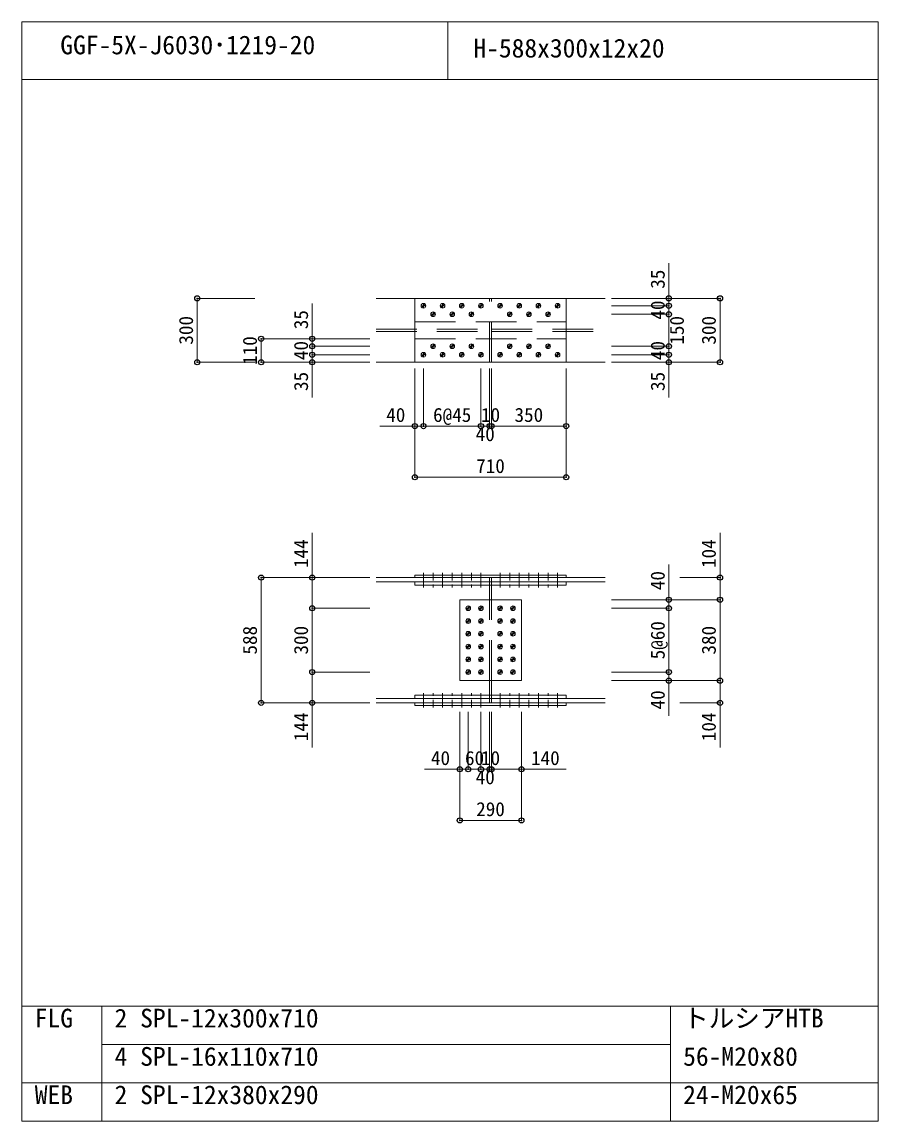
# Model space of a CAD drawing. Units: millimetres, scale not verified. Extents: x -8310 to 8310, y -4800 to 5700.
# Drawn here: x 90 to 4110, y -4800 to 360 of the extents above; entities that cross this region are included whole.
import ezdxf
from ezdxf.enums import TextEntityAlignment as Align

# ---------------------------------------------------------------- set-up
doc = ezdxf.new("R2010")
doc.units = ezdxf.units.MM
doc.header["$LTSCALE"] = 30
doc.header["$PDMODE"] = 32
doc.header["$PDSIZE"] = 24
doc.linetypes.add('DASHED1', pattern=[1.8, 1.2, -0.6])
doc.linetypes.add('USER2', pattern=[9.525, 6.35, -3.175])
doc.layers.add('0-0', color=7, linetype='Continuous')
doc.layers.add('0-2', color=7, linetype='Continuous')
for name, color, linetype, lineweight in [('0-1', 7, 'Continuous', 18), ('0-5', 7, 'Continuous', 18), ('0-6', 7, 'USER2', 18), ('0-8', 7, 'Continuous', 18), ('0-9', 7, 'Continuous', 18), ('0-A', 7, 'Continuous', 18), ('0-B', 7, 'Continuous', 18)]:
    doc.layers.add(name, color=color, linetype=linetype, lineweight=lineweight)
doc.styles.add('ＭＳ ゴシック', font='')
doc.styles.get('ＭＳ ゴシック').set_extended_font_data('MS Gothic')

msp = doc.modelspace()

# ---------------------------------------------------------------- linework, layer by layer
at = {"layer": '0-0'}
for p in [(913, -937.5), (3128, -937.5), (3368, -937.5), (3128, -972.5), (3128, -1012.5), (1213, -1127.5), (1453, -1127.5), (1453, -1162.5), (3128, -1162.5), (913, -1237.5), (1213, -1237.5), (1453, -1202.5), (1453, -1237.5), (3128, -1202.5), (3128, -1237.5), (3368, -1237.5), (1935.5, -1537.5), (1975.5, -1537.5), (2245.5, -1537.5), (2285.5, -1537.5), (2295.5, -1537.5), (2645.5, -1537.5), (1935.5, -1777.5), (2645.5, -1777.5), (1213, -2248.5), (1453, -2248.5), (3368, -2248.5), (3128, -2352.5), (3368, -2352.5), (1453, -2392.5), (3128, -2392.5), (1453, -2692.5), (3128, -2692.5), (3128, -2732.5), (3368, -2732.5), (1213, -2836.5), (1453, -2836.5), (3368, -2836.5), (2145.5, -3148.5), (2185.5, -3148.5), (2245.5, -3148.5), (2285.5, -3148.5), (2295.5, -3148.5), (2435.5, -3148.5), (2145.5, -3388.5), (2435.5, -3388.5)]:
    msp.add_point(p, dxfattribs=at)
at = {"layer": '0-1'}
for p, q in [((90, -4800), (90, 360)), ((90, 360), (4110, 360)), ((2090, 90), (2090, 360)), ((4110, -4800), (4110, 360)), ((90, 90), (4110, 90)), ((90, -4260), (4110, -4260)), ((465, -4800), (465, -4260)), ((3135, -4800), (3135, -4260)), ((465, -4440), (3135, -4440)), ((90, -4620), (4110, -4620)), ((90, -4800), (4110, -4800))]:
    msp.add_line(p, q, dxfattribs=at)
at = {"layer": '0-5'}
for p, q in [((1753, -937.5), (2285.5, -937.5)), ((1935.5, -937.5), (2645.5, -937.5)), ((1935.5, -1237.5), (1935.5, -937.5)), ((2295.5, -937.5), (2828, -937.5)), ((1753, -1237.5), (2285.5, -1237.5)), ((2295.5, -1237.5), (2828, -1237.5)), ((1753, -2248.5), (2285.5, -2248.5)), ((1935.5, -2236.5), (2645.5, -2236.5)), ((1935.5, -2248.5), (1935.5, -2236.5)), ((1935.5, -2268.5), (2645.5, -2268.5)), ((1935.5, -2284.5), (1935.5, -2268.5)), ((2295.5, -2248.5), (2828, -2248.5)), ((2295.5, -2268.5), (2295.5, -2248.5)), ((2295.5, -2268.5), (2828, -2268.5)), ((2285.5, -2352.5), (2285.5, -2284.5)), ((2295.5, -2352.5), (2295.5, -2284.5)), ((2145.5, -2352.5), (2435.5, -2352.5)), ((2145.5, -2732.5), (2145.5, -2352.5)), ((2285.5, -2800.5), (2285.5, -2732.5)), ((2295.5, -2800.5), (2295.5, -2732.5)), ((1753, -2816.5), (2285.5, -2816.5)), ((1935.5, -2800.5), (2285.5, -2800.5)), ((1935.5, -2816.5), (1935.5, -2800.5)), ((1935.5, -2816.5), (2285.5, -2816.5)), ((1935.5, -2836.5), (2285.5, -2836.5)), ((1935.5, -2848.5), (1935.5, -2836.5)), ((2285.5, -2800.5), (2645.5, -2800.5)), ((2285.5, -2816.5), (2645.5, -2816.5)), ((2285.5, -2836.5), (2645.5, -2836.5)), ((2295.5, -2836.5), (2828, -2836.5)), ((2645.5, -2816.5), (2645.5, -2800.5)), ((2645.5, -2848.5), (2645.5, -2836.5)), ((1935.5, -2848.5), (2285.5, -2848.5)), ((2285.5, -2848.5), (2645.5, -2848.5))]:
    msp.add_line(p, q, dxfattribs=at)
for points in [[(1935.5, -1237.5), (2645.5, -1237.5), (2645.5, -937.5)], [(1753, -2268.5), (2285.5, -2268.5), (2285.5, -2248.5)], [(1935.5, -2248.5), (2645.5, -2248.5), (2645.5, -2236.5)], [(1935.5, -2284.5), (2645.5, -2284.5), (2645.5, -2268.5)], [(2145.5, -2732.5), (2435.5, -2732.5), (2435.5, -2352.5)], [(1753, -2836.5), (2285.5, -2836.5), (2285.5, -2816.5)], [(2295.5, -2836.5), (2295.5, -2816.5), (2828, -2816.5)]]:
    msp.add_lwpolyline(points, dxfattribs=at)
at = {"layer": '0-6'}
for p, q in [((1935.5, -937.5), (2645.5, -937.5)), ((2285.5, -1237.5), (2285.5, -937.5)), ((2295.5, -1237.5), (2295.5, -937.5)), ((1753, -1081.5), (2285.5, -1081.5)), ((1935.5, -1047.5), (2645.5, -1047.5)), ((2295.5, -1081.5), (2828, -1081.5)), ((1753, -1093.5), (2285.5, -1093.5)), ((1935.5, -1127.5), (2645.5, -1127.5)), ((2295.5, -1093.5), (2828, -1093.5)), ((1935.5, -1237.5), (2645.5, -1237.5)), ((2285.5, -2284.5), (2285.5, -2268.5)), ((2295.5, -2284.5), (2295.5, -2268.5)), ((2285.5, -2732.5), (2285.5, -2352.5)), ((2295.5, -2732.5), (2295.5, -2352.5)), ((2285.5, -2816.5), (2285.5, -2800.5)), ((2295.5, -2816.5), (2295.5, -2800.5))]:
    msp.add_line(p, q, dxfattribs=at)
at = {"layer": '0-8'}
for p, q in [((1964.5, -972.5), (1986.5, -972.5)), ((1966.17, -981.84), (1984.83, -963.17)), ((1975.5, -983.5), (1975.5, -961.5)), ((2054.5, -972.5), (2076.5, -972.5)), ((2056.17, -981.84), (2074.83, -963.17)), ((2065.5, -983.5), (2065.5, -961.5)), ((2144.5, -972.5), (2166.5, -972.5)), ((2146.17, -981.84), (2164.83, -963.17)), ((2155.5, -983.5), (2155.5, -961.5)), ((2234.5, -972.5), (2256.5, -972.5)), ((2236.17, -981.84), (2254.83, -963.17)), ((2245.5, -983.5), (2245.5, -961.5)), ((2324.5, -972.5), (2346.5, -972.5)), ((2326.17, -981.84), (2344.83, -963.17)), ((2335.5, -983.5), (2335.5, -961.5)), ((2414.5, -972.5), (2436.5, -972.5)), ((2416.17, -981.84), (2434.83, -963.17)), ((2425.5, -983.5), (2425.5, -961.5)), ((2504.5, -972.5), (2526.5, -972.5)), ((2506.17, -981.84), (2524.83, -963.17)), ((2515.5, -983.5), (2515.5, -961.5)), ((2594.5, -972.5), (2616.5, -972.5)), ((2596.17, -981.84), (2614.83, -963.17)), ((2605.5, -983.5), (2605.5, -961.5)), ((2009.5, -1012.5), (2031.5, -1012.5)), ((2011.17, -1021.83), (2029.83, -1003.17)), ((2020.5, -1023.5), (2020.5, -1001.5)), ((2099.5, -1012.5), (2121.5, -1012.5)), ((2101.17, -1021.83), (2119.83, -1003.17)), ((2110.5, -1023.5), (2110.5, -1001.5)), ((2189.5, -1012.5), (2211.5, -1012.5)), ((2191.17, -1021.83), (2209.83, -1003.17)), ((2200.5, -1023.5), (2200.5, -1001.5)), ((2369.5, -1012.5), (2391.5, -1012.5)), ((2371.17, -1021.83), (2389.83, -1003.17)), ((2380.5, -1023.5), (2380.5, -1001.5)), ((2459.5, -1012.5), (2481.5, -1012.5)), ((2461.17, -1021.83), (2479.83, -1003.17)), ((2470.5, -1023.5), (2470.5, -1001.5)), ((2549.5, -1012.5), (2571.5, -1012.5)), ((2551.17, -1021.83), (2569.83, -1003.17)), ((2560.5, -1023.5), (2560.5, -1001.5)), ((2009.5, -1162.5), (2031.5, -1162.5)), ((2011.17, -1171.84), (2029.83, -1153.17)), ((2020.5, -1173.5), (2020.5, -1151.5)), ((2099.5, -1162.5), (2121.5, -1162.5)), ((2101.17, -1171.84), (2119.83, -1153.17)), ((2110.5, -1173.5), (2110.5, -1151.5)), ((2189.5, -1162.5), (2211.5, -1162.5)), ((2191.17, -1171.84), (2209.83, -1153.17)), ((2200.5, -1173.5), (2200.5, -1151.5)), ((2369.5, -1162.5), (2391.5, -1162.5)), ((2371.17, -1171.84), (2389.83, -1153.17)), ((2380.5, -1173.5), (2380.5, -1151.5)), ((2459.5, -1162.5), (2481.5, -1162.5)), ((2461.17, -1171.84), (2479.83, -1153.17)), ((2470.5, -1173.5), (2470.5, -1151.5)), ((2549.5, -1162.5), (2571.5, -1162.5)), ((2551.17, -1171.84), (2569.83, -1153.17)), ((2560.5, -1173.5), (2560.5, -1151.5)), ((1964.5, -1202.5), (1986.5, -1202.5)), ((1966.17, -1211.84), (1984.83, -1193.17)), ((1975.5, -1213.5), (1975.5, -1191.5)), ((2054.5, -1202.5), (2076.5, -1202.5)), ((2056.17, -1211.84), (2074.83, -1193.17)), ((2065.5, -1213.5), (2065.5, -1191.5)), ((2144.5, -1202.5), (2166.5, -1202.5)), ((2146.17, -1211.84), (2164.83, -1193.17)), ((2155.5, -1213.5), (2155.5, -1191.5)), ((2234.5, -1202.5), (2256.5, -1202.5)), ((2236.17, -1211.84), (2254.83, -1193.17)), ((2245.5, -1213.5), (2245.5, -1191.5)), ((2324.5, -1202.5), (2346.5, -1202.5)), ((2326.17, -1211.84), (2344.83, -1193.17)), ((2335.5, -1213.5), (2335.5, -1191.5)), ((2414.5, -1202.5), (2436.5, -1202.5)), ((2416.17, -1211.84), (2434.83, -1193.17)), ((2425.5, -1213.5), (2425.5, -1191.5)), ((2504.5, -1202.5), (2526.5, -1202.5)), ((2506.17, -1211.84), (2524.83, -1193.17)), ((2515.5, -1213.5), (2515.5, -1191.5)), ((2594.5, -1202.5), (2616.5, -1202.5)), ((2596.17, -1211.84), (2614.83, -1193.17)), ((2605.5, -1213.5), (2605.5, -1191.5)), ((2174.5, -2392.5), (2196.5, -2392.5)), ((2176.17, -2401.84), (2194.83, -2383.17)), ((2185.5, -2403.5), (2185.5, -2381.5)), ((2234.5, -2392.5), (2256.5, -2392.5)), ((2236.17, -2401.84), (2254.83, -2383.17)), ((2245.5, -2403.5), (2245.5, -2381.5)), ((2324.5, -2392.5), (2346.5, -2392.5)), ((2326.17, -2401.84), (2344.83, -2383.17)), ((2335.5, -2403.5), (2335.5, -2381.5)), ((2384.5, -2392.5), (2406.5, -2392.5)), ((2386.17, -2401.84), (2404.83, -2383.17)), ((2395.5, -2403.5), (2395.5, -2381.5)), ((2174.5, -2452.5), (2196.5, -2452.5)), ((2176.17, -2461.84), (2194.83, -2443.17)), ((2185.5, -2463.5), (2185.5, -2441.5)), ((2234.5, -2452.5), (2256.5, -2452.5)), ((2236.17, -2461.84), (2254.83, -2443.17)), ((2245.5, -2463.5), (2245.5, -2441.5)), ((2324.5, -2452.5), (2346.5, -2452.5)), ((2326.17, -2461.84), (2344.83, -2443.17)), ((2335.5, -2463.5), (2335.5, -2441.5)), ((2384.5, -2452.5), (2406.5, -2452.5)), ((2386.17, -2461.84), (2404.83, -2443.17)), ((2395.5, -2463.5), (2395.5, -2441.5)), ((2174.5, -2512.5), (2196.5, -2512.5)), ((2176.17, -2521.84), (2194.83, -2503.17)), ((2185.5, -2523.5), (2185.5, -2501.5)), ((2234.5, -2512.5), (2256.5, -2512.5)), ((2236.17, -2521.84), (2254.83, -2503.17)), ((2245.5, -2523.5), (2245.5, -2501.5)), ((2324.5, -2512.5), (2346.5, -2512.5)), ((2326.17, -2521.84), (2344.83, -2503.17)), ((2335.5, -2523.5), (2335.5, -2501.5)), ((2384.5, -2512.5), (2406.5, -2512.5)), ((2386.17, -2521.84), (2404.83, -2503.17)), ((2395.5, -2523.5), (2395.5, -2501.5)), ((2174.5, -2572.5), (2196.5, -2572.5)), ((2176.17, -2581.84), (2194.83, -2563.17)), ((2185.5, -2583.5), (2185.5, -2561.5)), ((2234.5, -2572.5), (2256.5, -2572.5)), ((2236.17, -2581.84), (2254.83, -2563.17)), ((2245.5, -2583.5), (2245.5, -2561.5)), ((2324.5, -2572.5), (2346.5, -2572.5)), ((2326.17, -2581.84), (2344.83, -2563.17)), ((2335.5, -2583.5), (2335.5, -2561.5)), ((2384.5, -2572.5), (2406.5, -2572.5)), ((2386.17, -2581.84), (2404.83, -2563.17)), ((2395.5, -2583.5), (2395.5, -2561.5)), ((2176.17, -2641.84), (2194.83, -2623.17)), ((2185.5, -2643.5), (2185.5, -2621.5)), ((2236.17, -2641.84), (2254.83, -2623.17)), ((2245.5, -2643.5), (2245.5, -2621.5)), ((2326.17, -2641.84), (2344.83, -2623.17)), ((2335.5, -2643.5), (2335.5, -2621.5)), ((2386.17, -2641.84), (2404.83, -2623.17)), ((2395.5, -2643.5), (2395.5, -2621.5)), ((2174.5, -2632.5), (2196.5, -2632.5)), ((2176.17, -2701.84), (2194.83, -2683.17)), ((2185.5, -2703.5), (2185.5, -2681.5)), ((2234.5, -2632.5), (2256.5, -2632.5)), ((2236.17, -2701.84), (2254.83, -2683.17)), ((2245.5, -2703.5), (2245.5, -2681.5)), ((2324.5, -2632.5), (2346.5, -2632.5)), ((2326.17, -2701.84), (2344.83, -2683.17)), ((2335.5, -2703.5), (2335.5, -2681.5)), ((2384.5, -2632.5), (2406.5, -2632.5)), ((2386.17, -2701.84), (2404.83, -2683.17)), ((2395.5, -2703.5), (2395.5, -2681.5)), ((2174.5, -2692.5), (2196.5, -2692.5)), ((2234.5, -2692.5), (2256.5, -2692.5)), ((2324.5, -2692.5), (2346.5, -2692.5)), ((2384.5, -2692.5), (2406.5, -2692.5))]:
    msp.add_line(p, q, dxfattribs=at)
at = {"layer": '0-9'}
for p, q in [((1975.5, -2226.5), (1975.5, -2294.5)), ((2065.5, -2226.5), (2065.5, -2294.5)), ((2155.5, -2226.5), (2155.5, -2294.5)), ((2245.5, -2226.5), (2245.5, -2294.5)), ((2335.5, -2226.5), (2335.5, -2294.5)), ((2425.5, -2226.5), (2425.5, -2294.5)), ((2515.5, -2226.5), (2515.5, -2294.5)), ((2605.5, -2226.5), (2605.5, -2294.5)), ((1975.5, -2858.5), (1975.5, -2790.5)), ((2065.5, -2858.5), (2065.5, -2790.5)), ((2155.5, -2858.5), (2155.5, -2790.5)), ((2245.5, -2858.5), (2245.5, -2790.5)), ((2335.5, -2858.5), (2335.5, -2790.5)), ((2425.5, -2858.5), (2425.5, -2790.5)), ((2515.5, -2858.5), (2515.5, -2790.5)), ((2605.5, -2858.5), (2605.5, -2790.5))]:
    msp.add_line(p, q, dxfattribs=at)
at = {"layer": '0-9', "linetype": 'DASHED1'}
for p, q in [((2020.5, -2226.5), (2020.5, -2294.5)), ((2110.5, -2226.5), (2110.5, -2294.5)), ((2200.5, -2226.5), (2200.5, -2294.5)), ((2380.5, -2226.5), (2380.5, -2294.5)), ((2470.5, -2226.5), (2470.5, -2294.5)), ((2560.5, -2226.5), (2560.5, -2294.5)), ((2020.5, -2858.5), (2020.5, -2790.5)), ((2110.5, -2858.5), (2110.5, -2790.5)), ((2200.5, -2858.5), (2200.5, -2790.5)), ((2380.5, -2858.5), (2380.5, -2790.5)), ((2470.5, -2858.5), (2470.5, -2790.5)), ((2560.5, -2858.5), (2560.5, -2790.5))]:
    msp.add_line(p, q, dxfattribs=at)
at = {"layer": '0-A'}
for p, q in [((1183, -937.5), (913, -937.5)), ((2858, -937.5), (3128, -937.5)), ((2858, -937.5), (3368, -937.5)), ((2858, -972.5), (3128, -972.5)), ((2858, -1012.5), (3128, -1012.5)), ((1723, -1127.5), (1213, -1127.5)), ((1723, -1127.5), (1453, -1127.5)), ((1723, -1162.5), (1453, -1162.5)), ((2858, -1162.5), (3128, -1162.5)), ((1723, -1202.5), (1453, -1202.5)), ((1453, -1402.5), (1453, -1202.5)), ((1723, -1237.5), (1453, -1237.5)), ((2858, -1202.5), (3128, -1202.5)), ((2858, -1237.5), (3128, -1237.5)), ((3128, -1402.5), (3128, -1202.5)), ((1935.5, -1267.5), (1935.5, -1537.5)), ((1935.5, -1267.5), (1935.5, -1777.5)), ((1975.5, -1267.5), (1975.5, -1537.5)), ((1975.5, -1267.5), (1975.5, -1537.5)), ((2245.5, -1267.5), (2245.5, -1537.5)), ((2245.5, -1267.5), (2245.5, -1537.5)), ((2285.5, -1267.5), (2285.5, -1537.5)), ((2285.5, -1267.5), (2285.5, -1537.5)), ((2295.5, -1267.5), (2295.5, -1537.5)), ((2295.5, -1267.5), (2295.5, -1537.5)), ((2645.5, -1267.5), (2645.5, -1537.5)), ((2645.5, -1267.5), (2645.5, -1777.5)), ((1770.5, -1537.5), (1975.5, -1537.5)), ((1975.5, -1537.5), (2245.5, -1537.5)), ((2245.5, -1537.5), (2285.5, -1537.5)), ((2285.5, -1537.5), (2295.5, -1537.5)), ((2295.5, -1537.5), (2645.5, -1537.5)), ((1935.5, -1777.5), (2645.5, -1777.5)), ((1723, -2248.5), (1213, -2248.5)), ((1723, -2248.5), (1453, -2248.5)), ((3179.26, -2248.5), (3368, -2248.5)), ((2858, -2352.5), (3128, -2352.5)), ((2858, -2352.5), (3368, -2352.5)), ((1723, -2392.5), (1453, -2392.5)), ((2858, -2392.5), (3128, -2392.5)), ((1723, -2692.5), (1453, -2692.5)), ((1453, -3046.5), (1453, -2692.5)), ((2858, -2692.5), (3128, -2692.5)), ((2858, -2732.5), (3128, -2732.5)), ((2858, -2732.5), (3368, -2732.5)), ((3128, -2897.5), (3128, -2692.5)), ((3368, -3046.5), (3368, -2732.5)), ((1723, -2836.5), (1453, -2836.5)), ((3179.26, -2836.5), (3368, -2836.5)), ((2145.5, -2878.5), (2145.5, -3148.5)), ((2145.5, -2878.5), (2145.5, -3388.5)), ((2185.5, -2878.5), (2185.5, -3148.5)), ((2185.5, -2878.5), (2185.5, -3148.5)), ((2245.5, -2878.5), (2245.5, -3148.5)), ((2245.5, -2878.5), (2245.5, -3148.5)), ((2285.5, -2878.5), (2285.5, -3148.5)), ((2285.5, -2878.5), (2285.5, -3148.5)), ((2295.5, -2878.5), (2295.5, -3148.5)), ((2295.5, -2878.5), (2295.5, -3148.5)), ((2435.5, -2878.5), (2435.5, -3148.5)), ((2435.5, -2878.5), (2435.5, -3388.5)), ((1980.5, -3148.5), (2185.5, -3148.5)), ((2185.5, -3148.5), (2245.5, -3148.5)), ((2245.5, -3148.5), (2285.5, -3148.5)), ((2285.5, -3148.5), (2295.5, -3148.5)), ((2295.5, -3148.5), (2645.5, -3148.5)), ((2145.5, -3388.5), (2435.5, -3388.5))]:
    msp.add_line(p, q, dxfattribs=at)
for points in [[(2858, -972.5), (3128, -972.5), (3128, -772.5)], [(1183, -1237.5), (913, -1237.5), (913, -937.5)], [(1723, -1162.5), (1453, -1162.5), (1453, -962.5)], [(2858, -1237.5), (3368, -1237.5), (3368, -937.5)], [(2858, -1012.5), (3128, -1012.5), (3128, -972.5)], [(2858, -1162.5), (3128, -1162.5), (3128, -1012.5)], [(1723, -1237.5), (1213, -1237.5), (1213, -1127.5)], [(1723, -1202.5), (1453, -1202.5), (1453, -1162.5)], [(2858, -1202.5), (3128, -1202.5), (3128, -1162.5)], [(1723, -2392.5), (1453, -2392.5), (1453, -2038.5)], [(2858, -2352.5), (3368, -2352.5), (3368, -2038.5)], [(2858, -2392.5), (3128, -2392.5), (3128, -2187.5)], [(1723, -2836.5), (1213, -2836.5), (1213, -2248.5)], [(2858, -2732.5), (3368, -2732.5), (3368, -2352.5)], [(1723, -2692.5), (1453, -2692.5), (1453, -2392.5)], [(2858, -2692.5), (3128, -2692.5), (3128, -2392.5)]]:
    msp.add_lwpolyline(points, dxfattribs=at)
at = {"layer": '0-B'}
for centre in [(1975.5, -972.5), (2065.5, -972.5), (2155.5, -972.5), (2245.5, -972.5), (2335.5, -972.5), (2425.5, -972.5), (2515.5, -972.5), (2605.5, -972.5), (2020.5, -1012.5), (2110.5, -1012.5), (2200.5, -1012.5), (2380.5, -1012.5), (2470.5, -1012.5), (2560.5, -1012.5), (2020.5, -1162.5), (2110.5, -1162.5), (2200.5, -1162.5), (2380.5, -1162.5), (2470.5, -1162.5), (2560.5, -1162.5), (1975.5, -1202.5), (2065.5, -1202.5), (2155.5, -1202.5), (2245.5, -1202.5), (2335.5, -1202.5), (2425.5, -1202.5), (2515.5, -1202.5), (2605.5, -1202.5), (2185.5, -2392.5), (2245.5, -2392.5), (2335.5, -2392.5), (2395.5, -2392.5), (2185.5, -2452.5), (2245.5, -2452.5), (2335.5, -2452.5), (2395.5, -2452.5), (2185.5, -2512.5), (2245.5, -2512.5), (2335.5, -2512.5), (2395.5, -2512.5), (2185.5, -2572.5), (2245.5, -2572.5), (2335.5, -2572.5), (2395.5, -2572.5), (2185.5, -2632.5), (2245.5, -2632.5), (2335.5, -2632.5), (2395.5, -2632.5), (2185.5, -2692.5), (2245.5, -2692.5), (2335.5, -2692.5), (2395.5, -2692.5)]:
    msp.add_circle(centre, 11, dxfattribs=at)

# ---------------------------------------------------------------- texts
at = {"layer": '0-2', "style": 'ＭＳ ゴシック'}
for s, p in [('GGF-5X-J6030･1219-20', (270, 181.8)), ('H-588x300x12x20', (2210, 166.8)), ('FLG', (150, -4387.2)), ('2', (525, -4387.2)), ('SPL-12x300x710', (645, -4387.2)), ('トルシアHTB', (3195, -4387.2)), ('4', (525, -4567.2)), ('SPL-16x110x710', (645, -4567.2)), ('56-M20x80', (3195, -4567.2)), ('WEB', (150, -4747.2)), ('2', (525, -4747.2)), ('SPL-12x380x290', (645, -4747.2)), ('24-M20x65', (3195, -4747.2))]:
    msp.add_text(s, height=87.98, dxfattribs=at).set_placement(p, align=Align.BOTTOM_LEFT)
at = {"layer": '0-A', "style": 'ＭＳ ゴシック'}
for s, p in [('35', (3128, -892.5)), ('40', (3128, -1037.5)), ('300', (913, -1155)), ('35', (1453, -1082.5)), ('150', (3218, -1155)), ('300', (3368, -1155)), ('110', (1213, -1250)), ('40', (1453, -1227.5)), ('40', (3128, -1227.5)), ('35', (1453, -1372.5)), ('35', (3128, -1372.5)), ('144', (1453, -2203.5)), ('104', (3368, -2203.5)), ('40', (3128, -2307.5)), ('5@60', (3128, -2632.5)), ('588', (1213, -2610)), ('300', (1453, -2610)), ('380', (3368, -2610)), ('40', (3128, -2867.5)), ('144', (1453, -3016.5)), ('104', (3368, -3016.5))]:
    msp.add_text(s, height=65.98, rotation=90, dxfattribs=at).set_placement(p, align=Align.BOTTOM_LEFT)
for s, p in [('40', (1800.5, -1537.5)), ('6@45', (2020.5, -1537.5)), ('10', (2245.5, -1537.5)), ('350', (2403, -1537.5)), ('40', (2220.5, -1627.5)), ('710', (2223, -1777.5)), ('40', (2010.5, -3148.5)), ('60', (2170.5, -3148.5)), ('10', (2245.5, -3148.5)), ('140', (2480.5, -3148.5)), ('40', (2220.5, -3238.5)), ('290', (2223, -3388.5))]:
    msp.add_text(s, height=65.98, dxfattribs=at).set_placement(p, align=Align.BOTTOM_LEFT)

doc.saveas('drawing.dxf')
